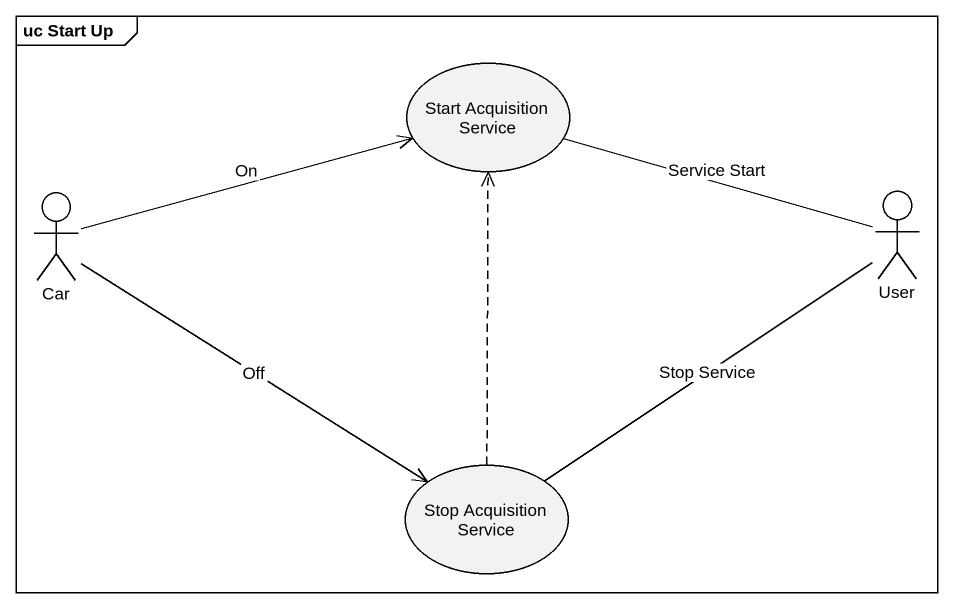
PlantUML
@startuml
mainframe uc Start Up
usecase "Start Acquisition Service" as Start_Acquisition_Service
actor Car
actor User
usecase "Stop Acquisition Service" as Stop_Acquisition_Service
Car -right-> Start_Acquisition_Service : On
Car -right-> Stop_Acquisition_Service : Off
User -left- Start_Acquisition_Service : Service Start
User -- Stop_Acquisition_Service : Stop Service
Stop_Acquisition_Service .up.> Start_Acquisition_Service
@enduml
